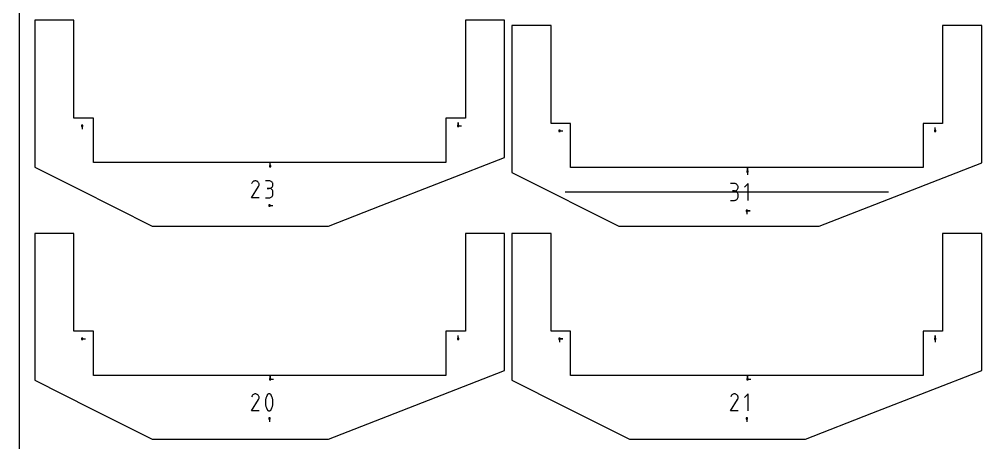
# Model space of a CAD drawing. Extents: x 0 to 800, y 0 to 1000.
# Drawn here: x 0 to 416.2, y 557.5 to 740.5 of the extents above; entities that cross this region are included whole.
import ezdxf

# ---------------------------------------------------------------- set-up
doc = ezdxf.new("R2010")
doc.units = 0
doc.header["$MEASUREMENT"] = 0
for name, color, linetype in [('annotation', 7, 'Continuous'), ('boundary', 7, 'Continuous'), ('frame', 7, 'Continuous'), ('hole', 7, 'Continuous')]:
    doc.layers.add(name, color=color, linetype=linetype)

msp = doc.modelspace()

# ---------------------------------------------------------------- linework, layer by layer
at = {"layer": 'annotation', "color": 1}
for p, q in [((189.785636, 694.4519), (189.785636, 695.88065)), ((189.785636, 694.4519), (189.785636, 695.88065)), ((189.785636, 695.88065), (189.785636, 694.4519)), ((27.225626, 694.4519), (27.225626, 693.02315)), ((189.785636, 694.4519), (191.214386, 694.4519)), ((233.600639, 692.361903), (235.029389, 692.361903)), ((396.160649, 692.361903), (396.160649, 693.790653)), ((108.505631, 677.042316), (108.505631, 678.471066)), ((314.880644, 674.767323), (314.880644, 676.196073)), ((314.880644, 674.767323), (314.880644, 676.196073)), ((314.880644, 676.196073), (314.880644, 674.767323)), ((314.880644, 674.767323), (314.880644, 673.338573)), ((101.060707, 670.349608), (100.857582, 670.149203)), ((101.291476, 670.50874), (101.060707, 670.349608)), ((101.543712, 670.624995), (101.291476, 670.50874)), ((101.811237, 670.696768), (101.543712, 670.624995)), ((102.087875, 670.722453), (101.811237, 670.696768)), ((102.367446, 670.700447), (102.087875, 670.722453)), ((102.643773, 670.629144), (102.367446, 670.700447)), ((102.91068, 670.506939), (102.643773, 670.629144)), ((103.149398, 670.337426), (102.91068, 670.506939)), ((102.91068, 670.506939), (102.91068, 670.506939)), ((103.348993, 670.134011), (103.149398, 670.337426)), ((108.088151, 670.714144), (106.46356, 670.714144)), ((108.380337, 670.687918), (108.088151, 670.714144)), ((108.655274, 670.612338), (108.380337, 670.687918)), ((108.90839, 670.492054), (108.655274, 670.612338)), ((109.13511, 670.331712), (108.90839, 670.492054)), ((109.330863, 670.135963), (109.13511, 670.331712)), ((100.470353, 663.40664), (103.472702, 668.240037)), ((100.688281, 669.90913), (100.474941, 669.499886)), ((100.857582, 670.149203), (100.688281, 669.90913)), ((103.50769, 669.902928), (103.348993, 670.134011)), ((103.472702, 668.240037), (103.476292, 668.244478)), ((103.472702, 668.240037), (103.472702, 668.240037)), ((103.476292, 668.244478), (103.479733, 668.248957)), ((103.479733, 668.248957), (103.483051, 668.253512)), ((103.483051, 668.253512), (103.486266, 668.25818)), ((103.486266, 668.25818), (103.489402, 668.262999)), ((103.489402, 668.262999), (103.492482, 668.268007)), ((103.492482, 668.268007), (103.495527, 668.273241)), ((103.495527, 668.273241), (103.498561, 668.278739)), ((103.498561, 668.278739), (103.501606, 668.28454)), ((103.501606, 668.28454), (103.625573, 668.550706)), ((103.501606, 668.28454), (103.501606, 668.28454)), ((103.623712, 669.650413), (103.50769, 669.902928)), ((103.695287, 669.382698), (103.623712, 669.650413)), ((103.625573, 668.550706), (103.697992, 668.826611)), ((103.720638, 669.10602), (103.695287, 669.382698)), ((103.697992, 668.826611), (103.720638, 669.10602)), ((108.088151, 667.464964), (107.274708, 667.464964)), ((107.274708, 667.464964), (108.088151, 667.464964)), ((108.088151, 667.464964), (108.380337, 667.491196)), ((108.380337, 667.438738), (108.088151, 667.464964)), ((108.088151, 667.464964), (108.088151, 667.464964)), ((108.380337, 667.491196), (108.655274, 667.56682)), ((108.655274, 667.363158), (108.380337, 667.438738)), ((108.655274, 667.56682), (108.90839, 667.687224)), ((108.90839, 667.242873), (108.655274, 667.363158)), ((108.90839, 667.687224), (109.13511, 667.847798)), ((109.13511, 667.082532), (108.90839, 667.242873)), ((109.13511, 667.847798), (109.330863, 668.043932)), ((109.330863, 666.886782), (109.13511, 667.082532)), ((109.491075, 669.909453), (109.330863, 670.135963)), ((109.330863, 668.043932), (109.491075, 668.271014)), ((109.491075, 666.660273), (109.330863, 666.886782)), ((109.611174, 669.656832), (109.491075, 669.909453)), ((109.491075, 668.271014), (109.611174, 668.524435)), ((109.611174, 666.407651), (109.491075, 666.660273)), ((109.686587, 669.382747), (109.611174, 669.656832)), ((109.611174, 668.524435), (109.686587, 668.799583)), ((109.686587, 666.133567), (109.611174, 666.407651)), ((109.712741, 669.091848), (109.686587, 669.382747)), ((109.686587, 668.799583), (109.712741, 669.091848)), ((109.712741, 665.842668), (109.686587, 666.133567)), ((109.712741, 669.091848), (109.712741, 669.091848)), ((309.281333, 669.576647), (307.656743, 669.576647)), ((309.281333, 666.327467), (308.467891, 666.327467)), ((308.467891, 666.327467), (309.281333, 666.327467)), ((309.57352, 669.550421), (309.281333, 669.576647)), ((309.281333, 666.327467), (309.57352, 666.353699)), ((309.57352, 666.301241), (309.281333, 666.327467)), ((309.281333, 666.327467), (309.281333, 666.327467)), ((309.848457, 669.474842), (309.57352, 669.550421)), ((309.57352, 666.353699), (309.848457, 666.429323)), ((309.848457, 666.225661), (309.57352, 666.301241)), ((310.101572, 669.354557), (309.848457, 669.474842)), ((309.848457, 666.429323), (310.101572, 666.549727)), ((310.101572, 666.105377), (309.848457, 666.225661)), ((310.328293, 669.194216), (310.101572, 669.354557)), ((310.101572, 666.549727), (310.328293, 666.710301)), ((310.328293, 665.945035), (310.101572, 666.105377)), ((310.524046, 668.998466), (310.328293, 669.194216)), ((310.328293, 666.710301), (310.524046, 666.906435)), ((310.684258, 668.771956), (310.524046, 668.998466)), ((310.524046, 666.906435), (310.684258, 667.133517)), ((310.804357, 668.519335), (310.684258, 668.771956)), ((310.684258, 667.133517), (310.804357, 667.386938)), ((310.87977, 668.245251), (310.804357, 668.519335)), ((310.804357, 667.386938), (310.87977, 667.662086)), ((310.905924, 667.954351), (310.87977, 668.245251)), ((310.87977, 667.662086), (310.905924, 667.954351)), ((310.905924, 667.954351), (310.905924, 667.954351)), ((315.276053, 669.585135), (313.649627, 667.958251)), ((315.276053, 662.269203), (315.276053, 669.585135)), ((103.719534, 663.40664), (100.470353, 663.40664)), ((106.46356, 663.406929), (108.088151, 663.406929)), ((108.088151, 663.406929), (108.380337, 663.43314)), ((108.088151, 663.406929), (108.088151, 663.406929)), ((108.380337, 663.43314), (108.655274, 663.508682)), ((108.655274, 663.508682), (108.90839, 663.628918)), ((108.90839, 663.628918), (109.13511, 663.78921)), ((109.13511, 663.78921), (109.330863, 663.984922)), ((109.330863, 663.984922), (109.491075, 664.211416)), ((109.491075, 664.211416), (109.611174, 664.464056)), ((109.611174, 664.464056), (109.686587, 664.738205)), ((109.686587, 664.738205), (109.712741, 665.029225)), ((109.712741, 665.029225), (109.712741, 665.842668)), ((109.712741, 665.842668), (109.712741, 665.842668)), ((236.153232, 665.892664), (257.599799, 665.892721)), ((257.599799, 665.892721), (264.300713, 665.892582)), ((264.300713, 665.892582), (282.030077, 665.892625)), ((282.030077, 665.892625), (342.14852, 665.892627)), ((307.656743, 662.269433), (309.281333, 662.269433)), ((309.281333, 662.269433), (309.57352, 662.295644)), ((309.281333, 662.269433), (309.281333, 662.269433)), ((309.57352, 662.295644), (309.848457, 662.371185)), ((309.848457, 662.371185), (310.101572, 662.491421)), ((310.101572, 662.491421), (310.328293, 662.651713)), ((310.524046, 665.749286), (310.328293, 665.945035)), ((310.328293, 662.651713), (310.524046, 662.847425)), ((310.684258, 665.522776), (310.524046, 665.749286)), ((310.524046, 662.847425), (310.684258, 663.07392)), ((310.804357, 665.270155), (310.684258, 665.522776)), ((310.684258, 663.07392), (310.804357, 663.32656)), ((310.87977, 664.99607), (310.804357, 665.270155)), ((310.804357, 663.32656), (310.87977, 663.600708)), ((310.905924, 664.705171), (310.87977, 664.99607)), ((310.87977, 663.600708), (310.905924, 663.891729)), ((310.905924, 663.891729), (310.905924, 664.705171)), ((310.905924, 664.705171), (310.905924, 664.705171)), ((342.14852, 665.892627), (348.849239, 665.892591)), ((348.849239, 665.892591), (375.967279, 665.892545)), ((108.267506, 660.082524), (109.696256, 660.082524)), ((314.642519, 657.80753), (314.642518, 656.37878)), ((314.642519, 657.80753), (316.071269, 657.80753)), ((314.642519, 657.80753), (316.071269, 657.80753)), ((316.071269, 657.80753), (314.642519, 657.80753)), ((189.785636, 602.376897), (189.785636, 603.805647)), ((396.160648, 602.376897), (396.160648, 603.805647)), ((396.160648, 602.376897), (396.160648, 603.805647)), ((396.160648, 603.805647), (396.160648, 602.376897)), ((27.225626, 602.376897), (28.654376, 602.376897)), ((233.600639, 602.376897), (233.600638, 600.948147)), ((233.600639, 602.376897), (235.029389, 602.376897)), ((233.600639, 602.376897), (235.029389, 602.376897)), ((235.029389, 602.376897), (233.600639, 602.376897)), ((396.160648, 602.376897), (396.160648, 600.948147)), ((108.505631, 584.967313), (108.505631, 586.396063)), ((108.505631, 584.967313), (108.505631, 586.396063)), ((108.505631, 586.396063), (108.505631, 584.967313)), ((108.505631, 584.967313), (109.934381, 584.967313)), ((314.880643, 584.967313), (314.880643, 586.396063)), ((314.880643, 584.967313), (314.880643, 586.396063)), ((314.880643, 586.396063), (314.880643, 584.967313)), ((314.880643, 584.967313), (316.309393, 584.967313)), ((101.818417, 578.621765), (101.550891, 578.549992)), ((102.095054, 578.64745), (101.818417, 578.621765)), ((102.374625, 578.625444), (102.095054, 578.64745)), ((102.650953, 578.554141), (102.374625, 578.625444)), ((107.838196, 578.608462), (107.674111, 578.552046)), ((108.009952, 578.636481), (107.838196, 578.608462)), ((108.185479, 578.63481), (108.009952, 578.636481)), ((108.360882, 578.602152), (108.185479, 578.63481)), ((108.532263, 578.537212), (108.360882, 578.602152)), ((308.997627, 578.621765), (308.730102, 578.549992)), ((309.274264, 578.64745), (308.997627, 578.621765)), ((309.553836, 578.625444), (309.274264, 578.64745)), ((309.830163, 578.554141), (309.553836, 578.625444)), ((315.276605, 578.647628), (313.65018, 577.020744)), ((315.276605, 571.331697), (315.276605, 578.647628)), ((100.477533, 571.331637), (103.479882, 576.165034)), ((100.69546, 577.834127), (100.48212, 577.424883)), ((100.864762, 578.0742), (100.69546, 577.834127)), ((101.067886, 578.274605), (100.864762, 578.0742)), ((101.298655, 578.433737), (101.067886, 578.274605)), ((101.550891, 578.549992), (101.298655, 578.433737)), ((102.917859, 578.431936), (102.650953, 578.554141)), ((103.156578, 578.262422), (102.917859, 578.431936)), ((102.917859, 578.431936), (102.917859, 578.431936)), ((103.356173, 578.059007), (103.156578, 578.262422)), ((103.514869, 577.827925), (103.356173, 578.059007)), ((103.479882, 576.165034), (103.483471, 576.169475)), ((103.479882, 576.165034), (103.479882, 576.165034)), ((103.483471, 576.169475), (103.486913, 576.173954)), ((103.486913, 576.173954), (103.49023, 576.178509)), ((103.49023, 576.178509), (103.493445, 576.183177)), ((103.493445, 576.183177), (103.496581, 576.187995)), ((103.496581, 576.187995), (103.499661, 576.193003)), ((103.499661, 576.193003), (103.502706, 576.198237)), ((103.502706, 576.198237), (103.50574, 576.203736)), ((103.50574, 576.203736), (103.508786, 576.209537)), ((103.508786, 576.209537), (103.632752, 576.475703)), ((103.508786, 576.209537), (103.508786, 576.209537)), ((103.630892, 577.575409), (103.514869, 577.827925)), ((103.702466, 577.307695), (103.630892, 577.575409)), ((103.632752, 576.475703), (103.705171, 576.751607)), ((103.727817, 577.031016), (103.702466, 577.307695)), ((103.705171, 576.751607), (103.727817, 577.031016)), ((106.541402, 576.037888), (106.471292, 575.337254)), ((106.471292, 575.337254), (106.471292, 574.633728)), ((106.471292, 574.633728), (106.541402, 573.93272)), ((106.681624, 576.730219), (106.541402, 576.037888)), ((106.891955, 577.408834), (106.681624, 576.730219)), ((107.172397, 578.068324), (106.891955, 577.408834)), ((107.266837, 578.225373), (107.172397, 578.068324)), ((107.172397, 578.068324), (107.172397, 578.068324)), ((107.384534, 578.359206), (107.266837, 578.225373)), ((107.521591, 578.468529), (107.384534, 578.359206)), ((107.674111, 578.552046), (107.521591, 578.468529)), ((108.597871, 578.502736), (108.532263, 578.537212)), ((108.532263, 578.537212), (108.532263, 578.537212)), ((108.660828, 578.463135), (108.597871, 578.502736)), ((108.720828, 578.418724), (108.660828, 578.463135)), ((108.777565, 578.369816), (108.720828, 578.418724)), ((108.830734, 578.316723), (108.777565, 578.369816)), ((108.880029, 578.25976), (108.830734, 578.316723)), ((108.925144, 578.199241), (108.880029, 578.25976)), ((108.965773, 578.135477), (108.925144, 578.199241)), ((109.00161, 578.068783), (108.965773, 578.135477)), ((109.283411, 577.407934), (109.00161, 578.068783)), ((109.00161, 578.068783), (109.00161, 578.068783)), ((109.494763, 576.728299), (109.283411, 577.407934)), ((109.635663, 576.035288), (109.494763, 576.728299)), ((109.706114, 575.334314), (109.635663, 576.035288)), ((109.635663, 573.93012), (109.706114, 574.630788)), ((109.706114, 574.630788), (109.706114, 575.334314)), ((307.656743, 571.331637), (310.659092, 576.165034)), ((307.87467, 577.834127), (307.661331, 577.424883)), ((308.043972, 578.0742), (307.87467, 577.834127)), ((308.247097, 578.274605), (308.043972, 578.0742)), ((308.477866, 578.433737), (308.247097, 578.274605)), ((308.730102, 578.549992), (308.477866, 578.433737)), ((310.097069, 578.431936), (309.830163, 578.554141)), ((310.335788, 578.262422), (310.097069, 578.431936)), ((310.097069, 578.431936), (310.097069, 578.431936)), ((310.535383, 578.059007), (310.335788, 578.262422)), ((310.69408, 577.827925), (310.535383, 578.059007)), ((310.659092, 576.165034), (310.662681, 576.169475)), ((310.659092, 576.165034), (310.659092, 576.165034)), ((310.662681, 576.169475), (310.666123, 576.173954)), ((310.666123, 576.173954), (310.669441, 576.178509)), ((310.669441, 576.178509), (310.672656, 576.183177)), ((310.672656, 576.183177), (310.675792, 576.187995)), ((310.675792, 576.187995), (310.678871, 576.193003)), ((310.678871, 576.193003), (310.681917, 576.198237)), ((310.681917, 576.198237), (310.684951, 576.203736)), ((310.684951, 576.203736), (310.687996, 576.209537)), ((310.687996, 576.209537), (310.811963, 576.475703)), ((310.687996, 576.209537), (310.687996, 576.209537)), ((310.810102, 577.575409), (310.69408, 577.827925)), ((310.881677, 577.307695), (310.810102, 577.575409)), ((310.811963, 576.475703), (310.884382, 576.751607)), ((310.907028, 577.031016), (310.881677, 577.307695)), ((310.884382, 576.751607), (310.907028, 577.031016)), ((103.726713, 571.331637), (100.477533, 571.331637)), ((106.541402, 573.93272), (106.681624, 573.239642)), ((106.681624, 573.239642), (106.891955, 572.559904)), ((106.891955, 572.559904), (107.172397, 571.898919)), ((107.172397, 571.898919), (107.172397, 571.898919)), ((107.172397, 571.898919), (107.208104, 571.832358)), ((107.208104, 571.832358), (107.248433, 571.768912)), ((107.248433, 571.768912), (107.293213, 571.708774)), ((107.293213, 571.708774), (107.342276, 571.652137)), ((107.342276, 571.652137), (107.395451, 571.599192)), ((107.395451, 571.599192), (107.452568, 571.550134)), ((107.452568, 571.550134), (107.513457, 571.505153)), ((107.513457, 571.505153), (107.577949, 571.464443)), ((107.577949, 571.464443), (107.645873, 571.428196)), ((107.645873, 571.428196), (107.645873, 571.428196)), ((107.645873, 571.428196), (107.815904, 571.364634)), ((107.815904, 571.364634), (107.990286, 571.333055)), ((107.990286, 571.333055), (108.165075, 571.332172)), ((108.165075, 571.332172), (108.33633, 571.360697)), ((108.33633, 571.360697), (108.500108, 571.417343)), ((108.500108, 571.417343), (108.652467, 571.500822)), ((108.652467, 571.500822), (108.789466, 571.609845)), ((108.789466, 571.609845), (108.90716, 571.743127)), ((108.90716, 571.743127), (109.00161, 571.899378)), ((109.00161, 571.899378), (109.283411, 572.559004)), ((109.00161, 571.899378), (109.00161, 571.899378)), ((109.283411, 572.559004), (109.494763, 573.237721)), ((109.494763, 573.237721), (109.635663, 573.93012)), ((310.905923, 571.331637), (307.656743, 571.331637)), ((108.267506, 568.00752), (108.267506, 566.57877)), ((314.642519, 568.00752), (314.642518, 566.57877))]:
    msp.add_line(p, q, dxfattribs=at)
at = {"layer": 'boundary', "color": 5}
for p, q in [((18.067497, 740.092527), (6.6675, 740.092527)), ((6.6675, 740.092527), (6.6675, 712.494552)), ((23.600829, 740.092527), (18.067497, 740.092527)), ((23.60083, 712.975859), (23.600829, 740.092527)), ((202.794782, 740.092527), (192.934171, 740.092527)), ((192.934171, 740.092527), (192.934171, 712.975859)), ((209.867512, 740.092527), (202.794782, 740.092527)), ((209.867512, 714.564401), (209.867512, 740.092527)), ((228.515236, 737.817533), (213.042512, 737.817533)), ((213.042512, 737.817533), (213.042513, 726.111452)), ((229.975842, 737.817533), (228.515236, 737.817533)), ((229.975842, 699.500865), (229.975842, 737.817533)), ((413.242523, 737.817533), (399.309183, 737.817533)), ((399.309183, 737.817533), (399.309183, 699.500865)), ((416.242525, 737.817533), (413.242523, 737.817533)), ((416.242524, 726.989408), (416.242525, 737.817533)), ((213.042513, 726.111452), (213.042513, 674.317527)), ((416.242525, 678.550863), (416.242524, 726.989408)), ((6.6675, 712.494552), (6.6675, 676.59252)), ((23.600829, 697.759191), (23.60083, 712.975859)), ((192.934171, 712.975859), (192.934171, 697.759191)), ((209.867512, 680.825856), (209.867512, 714.564401)), ((229.975842, 695.484198), (229.975842, 699.500865)), ((399.309183, 699.500865), (399.309183, 695.484198)), ((26.804339, 697.759191), (23.600829, 697.759191)), ((32.0675, 697.759191), (26.804339, 697.759191)), ((32.0675, 691.209191), (32.0675, 697.759191)), ((189.730665, 697.759191), (184.467512, 697.759191)), ((184.467512, 697.759191), (184.467512, 685.259191)), ((192.934171, 697.759191), (189.730665, 697.759191)), ((230.821456, 695.484198), (229.975842, 695.484198)), ((238.442513, 695.484198), (230.821456, 695.484198)), ((238.442513, 694.534197), (238.442513, 695.484198)), ((398.46357, 695.484198), (390.842525, 695.484198)), ((390.842525, 695.484198), (390.842525, 677.384199)), ((399.309183, 695.484198), (398.46357, 695.484198)), ((32.0675, 678.709191), (32.0675, 691.209191)), ((238.442512, 676.434198), (238.442513, 694.534197)), ((184.467512, 685.259191), (184.467512, 678.709191)), ((132.067506, 678.709191), (32.0675, 678.709191)), ((184.467512, 678.709191), (132.067506, 678.709191)), ((156.479046, 660.063677), (209.867512, 680.825856)), ((345.892503, 651.192524), (416.242525, 678.550863)), ((6.6675, 676.59252), (25.430835, 667.210854)), ((213.042513, 674.317527), (216.125848, 672.775859)), ((383.242519, 676.434198), (238.442512, 676.434198)), ((390.842525, 676.434198), (383.242519, 676.434198)), ((390.842525, 677.384199), (390.842525, 676.434198)), ((216.125848, 672.775859), (259.292525, 651.192523)), ((25.430835, 667.210854), (57.4675, 651.192524)), ((133.667506, 651.192523), (156.479046, 660.063677)), ((57.4675, 651.192524), (82.180003, 651.192523)), ((82.180003, 651.192523), (133.667506, 651.192523)), ((259.292525, 651.192523), (263.005887, 651.192524)), ((263.005887, 651.192524), (263.903911, 651.192524)), ((263.903911, 651.192524), (266.28002, 651.192525)), ((266.28002, 651.192525), (340.324768, 651.192524)), ((340.324768, 651.192524), (341.222792, 651.192525)), ((341.222792, 651.192525), (345.892503, 651.192524)), ((16.540225, 648.017523), (6.6675, 648.017523)), ((6.6675, 648.017523), (6.6675, 614.460089)), ((23.600829, 648.017523), (16.540225, 648.017523)), ((23.60083, 625.100856), (23.600829, 648.017523)), ((201.267508, 648.017523), (192.934171, 648.017523)), ((192.934171, 648.017523), (192.934171, 625.100856)), ((209.867512, 648.017523), (201.267508, 648.017523)), ((209.867512, 616.976898), (209.867512, 648.017523)), ((223.424328, 648.017523), (213.042512, 648.017523)), ((213.042512, 648.017523), (213.042512, 616.446576)), ((229.975842, 648.017523), (223.424328, 648.017523)), ((229.975842, 623.700856), (229.975842, 648.017523)), ((408.151612, 648.017523), (399.309183, 648.017523)), ((399.309183, 648.017523), (399.309183, 623.700856)), ((416.242525, 648.017523), (408.151612, 648.017523)), ((416.242525, 618.814398), (416.242525, 648.017523)), ((23.600829, 605.684188), (23.60083, 625.100856)), ((192.934171, 625.100856), (192.934171, 605.684188)), ((229.975842, 605.684188), (229.975842, 623.700856)), ((399.309183, 623.700856), (399.309183, 605.684188)), ((209.867512, 588.750852), (209.867512, 616.976898)), ((213.042512, 616.446576), (213.042513, 584.517517)), ((416.242524, 588.750852), (416.242525, 618.814398)), ((6.6675, 614.460089), (6.6675, 584.517517)), ((27.68855, 605.684188), (23.600829, 605.684188)), ((32.0675, 605.684188), (27.68855, 605.684188)), ((32.0675, 597.034188), (32.0675, 605.684188)), ((188.846455, 605.684188), (184.467512, 605.684188)), ((184.467512, 605.684188), (184.467512, 595.284188)), ((192.934171, 605.684188), (188.846455, 605.684188)), ((233.768826, 605.684188), (229.975842, 605.684188)), ((238.442512, 605.684188), (233.768826, 605.684188)), ((238.442513, 597.734188), (238.442512, 605.684188)), ((390.842525, 605.684188), (390.842524, 594.584188)), ((395.516204, 605.684188), (390.842525, 605.684188)), ((399.309183, 605.684188), (395.516204, 605.684188)), ((32.0675, 586.634188), (32.0675, 597.034188)), ((184.467512, 595.284188), (184.467512, 586.634188)), ((238.442513, 586.634188), (238.442513, 597.734188)), ((390.842524, 594.584188), (390.842524, 586.634188)), ((165.202123, 571.380981), (209.867512, 588.750852)), ((368.669443, 570.250212), (416.242524, 588.750852)), ((6.6675, 584.517517), (31.310835, 572.195852)), ((115.267506, 586.634188), (32.0675, 586.634188)), ((184.467512, 586.634188), (115.267506, 586.634188)), ((213.042513, 584.517517), (235.725847, 573.175851)), ((327.242519, 586.634188), (238.442513, 586.634188)), ((390.842524, 586.634188), (327.242519, 586.634188)), ((31.310835, 572.195852), (57.4675, 559.11752)), ((133.667506, 559.11752), (165.202123, 571.380981)), ((235.725847, 573.175851), (263.842512, 559.11752)), ((340.042518, 559.11752), (368.669443, 570.250212)), ((57.4675, 559.11752), (91.630003, 559.11752)), ((91.630003, 559.11752), (133.667506, 559.11752)), ((263.842512, 559.11752), (294.855015, 559.11752)), ((294.855015, 559.11752), (340.042518, 559.11752))]:
    msp.add_line(p, q, dxfattribs=at)
at = {"layer": 'frame', "color": 5}
msp.add_line((0, 1000), (0, 0), dxfattribs=at)
at = {"layer": 'hole', "color": 5}
for p, q in [((27.511376, 694.73765), (26.939876, 694.73765)), ((26.939876, 694.73765), (26.939876, 694.16615)), ((26.939876, 694.16615), (27.511376, 694.16615)), ((27.511376, 694.16615), (27.511376, 694.73765)), ((190.071386, 694.73765), (189.499886, 694.73765)), ((189.499886, 694.73765), (189.499886, 694.16615)), ((189.499886, 694.16615), (190.071386, 694.16615)), ((190.071386, 694.16615), (190.071386, 694.73765)), ((233.886389, 692.647653), (233.314889, 692.647653)), ((233.314889, 692.647653), (233.314889, 692.076153)), ((233.314889, 692.076153), (233.886389, 692.076153)), ((233.886389, 692.076153), (233.886389, 692.647653)), ((396.446399, 692.647653), (395.874899, 692.647653)), ((395.874899, 692.647653), (395.874899, 692.076153)), ((395.874899, 692.076153), (396.446399, 692.076153)), ((396.446399, 692.076153), (396.446399, 692.647653)), ((108.791381, 677.328066), (108.219881, 677.328066)), ((108.219881, 677.328066), (108.219881, 676.756566)), ((108.219881, 676.756566), (108.791381, 676.756566)), ((108.791381, 676.756566), (108.791381, 677.328066)), ((315.166394, 675.053073), (314.594894, 675.053073)), ((314.594894, 675.053073), (314.594894, 674.481573)), ((314.594894, 674.481573), (315.166394, 674.481573)), ((315.166394, 674.481573), (315.166394, 675.053073)), ((108.553256, 660.368274), (107.981756, 660.368274)), ((107.981756, 660.368274), (107.981756, 659.796774)), ((107.981756, 659.796774), (108.553256, 659.796774)), ((108.553256, 659.796774), (108.553256, 660.368274)), ((314.928269, 658.09328), (314.356769, 658.09328)), ((314.356769, 658.09328), (314.356769, 657.52178)), ((314.928269, 657.52178), (314.928269, 658.09328)), ((314.356769, 657.52178), (314.928269, 657.52178)), ((27.511376, 602.662647), (26.939876, 602.662647)), ((26.939876, 602.662647), (26.939876, 602.091147)), ((26.939876, 602.091147), (27.511376, 602.091147)), ((27.511376, 602.091147), (27.511376, 602.662647)), ((190.071386, 602.662647), (189.499886, 602.662647)), ((189.499886, 602.662647), (189.499886, 602.091147)), ((189.499886, 602.091147), (190.071386, 602.091147)), ((190.071386, 602.091147), (190.071386, 602.662647)), ((233.886389, 602.662647), (233.314889, 602.662647)), ((233.314889, 602.662647), (233.314889, 602.091147)), ((233.314889, 602.091147), (233.886389, 602.091147)), ((233.886389, 602.091147), (233.886389, 602.662647)), ((396.446398, 602.662647), (395.874898, 602.662647)), ((395.874898, 602.662647), (395.874898, 602.091147)), ((395.874898, 602.091147), (396.446398, 602.091147)), ((396.446398, 602.091147), (396.446398, 602.662647)), ((108.791381, 585.253063), (108.219881, 585.253063)), ((108.219881, 585.253063), (108.219881, 584.681563)), ((108.219881, 584.681563), (108.791381, 584.681563)), ((108.791381, 584.681563), (108.791381, 585.253063)), ((315.166393, 585.253063), (314.594893, 585.253063)), ((314.594893, 585.253063), (314.594893, 584.681563)), ((314.594893, 584.681563), (315.166393, 584.681563)), ((315.166393, 584.681563), (315.166393, 585.253063)), ((108.553256, 568.29327), (107.981756, 568.29327)), ((107.981756, 568.29327), (107.981756, 567.72177)), ((107.981756, 567.72177), (108.553256, 567.72177)), ((108.553256, 567.72177), (108.553256, 568.29327)), ((314.928269, 568.29327), (314.356769, 568.29327)), ((314.356769, 568.29327), (314.356769, 567.72177)), ((314.356769, 567.72177), (314.928269, 567.72177)), ((314.928269, 567.72177), (314.928269, 568.29327))]:
    msp.add_line(p, q, dxfattribs=at)

doc.saveas('drawing.dxf')
